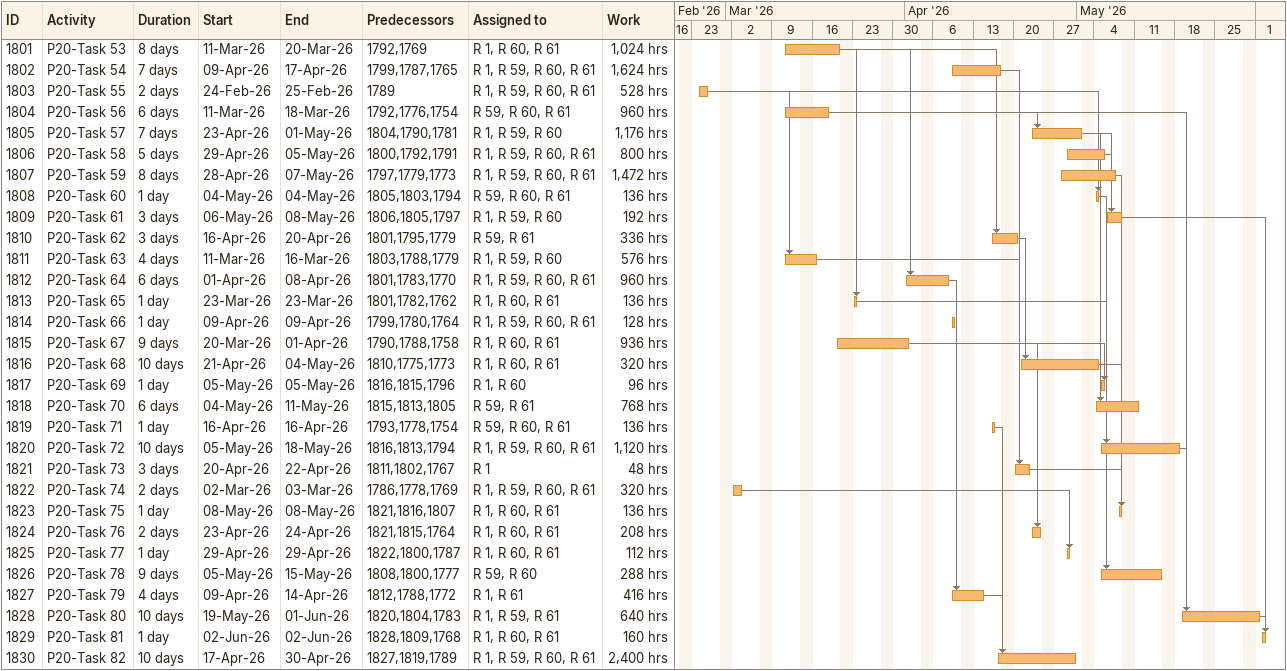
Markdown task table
| ID | Task | Duration | Start | Finish | Predecessors | Resources | Work (h) |
|---|---|---|---|---|---|---|---|
| 1801 | P20-Task 53 | 8d | 2026-03-11 | 2026-03-20 | 1792, 1769 | R 1, R 60, R 61 | 1024 |
| 1802 | P20-Task 54 | 7d | 2026-04-09 | 2026-04-17 | 1799, 1787, 1765 | R 1, R 59, R 60, R 61 | 1624 |
| 1803 | P20-Task 55 | 2d | 2026-02-24 | 2026-02-25 | 1789 | R 1, R 59, R 60, R 61 | 528 |
| 1804 | P20-Task 56 | 6d | 2026-03-11 | 2026-03-18 | 1792, 1776, 1754 | R 59, R 60, R 61 | 960 |
| 1805 | P20-Task 57 | 7d | 2026-04-23 | 2026-05-01 | 1804, 1790, 1781 | R 1, R 59, R 60 | 1176 |
| 1806 | P20-Task 58 | 5d | 2026-04-29 | 2026-05-05 | 1800, 1792, 1791 | R 1, R 59, R 60, R 61 | 800 |
| 1807 | P20-Task 59 | 8d | 2026-04-28 | 2026-05-07 | 1797, 1779, 1773 | R 1, R 59, R 60, R 61 | 1472 |
| 1808 | P20-Task 60 | 1d | 2026-05-04 | 2026-05-04 | 1805, 1803, 1794 | R 59, R 60, R 61 | 136 |
| 1809 | P20-Task 61 | 3d | 2026-05-06 | 2026-05-08 | 1806, 1805, 1797 | R 1, R 59, R 60 | 192 |
| 1810 | P20-Task 62 | 3d | 2026-04-16 | 2026-04-20 | 1801, 1795, 1779 | R 59, R 61 | 336 |
| 1811 | P20-Task 63 | 4d | 2026-03-11 | 2026-03-16 | 1803, 1788, 1779 | R 1, R 59, R 60 | 576 |
| 1812 | P20-Task 64 | 6d | 2026-04-01 | 2026-04-08 | 1801, 1783, 1770 | R 1, R 59, R 60, R 61 | 960 |
| 1813 | P20-Task 65 | 1d | 2026-03-23 | 2026-03-23 | 1801, 1782, 1762 | R 1, R 60, R 61 | 136 |
| 1814 | P20-Task 66 | 1d | 2026-04-09 | 2026-04-09 | 1799, 1780, 1764 | R 1, R 59, R 60, R 61 | 128 |
| 1815 | P20-Task 67 | 9d | 2026-03-20 | 2026-04-01 | 1790, 1788, 1758 | R 1, R 60, R 61 | 936 |
| 1816 | P20-Task 68 | 10d | 2026-04-21 | 2026-05-04 | 1810, 1775, 1773 | R 1, R 60, R 61 | 320 |
| 1817 | P20-Task 69 | 1d | 2026-05-05 | 2026-05-05 | 1816, 1815, 1796 | R 1, R 60 | 96 |
| 1818 | P20-Task 70 | 6d | 2026-05-04 | 2026-05-11 | 1815, 1813, 1805 | R 59, R 61 | 768 |
| 1819 | P20-Task 71 | 1d | 2026-04-16 | 2026-04-16 | 1793, 1778, 1754 | R 59, R 60, R 61 | 136 |
| 1820 | P20-Task 72 | 10d | 2026-05-05 | 2026-05-18 | 1816, 1813, 1794 | R 1, R 59, R 60, R 61 | 1120 |
| 1821 | P20-Task 73 | 3d | 2026-04-20 | 2026-04-22 | 1811, 1802, 1767 | R 1 | 48 |
| 1822 | P20-Task 74 | 2d | 2026-03-02 | 2026-03-03 | 1786, 1778, 1769 | R 1, R 59, R 60, R 61 | 320 |
| 1823 | P20-Task 75 | 1d | 2026-05-08 | 2026-05-08 | 1821, 1816, 1807 | R 1, R 60, R 61 | 136 |
| 1824 | P20-Task 76 | 2d | 2026-04-23 | 2026-04-24 | 1821, 1815, 1764 | R 1, R 60, R 61 | 208 |
| 1825 | P20-Task 77 | 1d | 2026-04-29 | 2026-04-29 | 1822, 1800, 1787 | R 1, R 60, R 61 | 112 |
| 1826 | P20-Task 78 | 9d | 2026-05-05 | 2026-05-15 | 1808, 1800, 1777 | R 59, R 60 | 288 |
| 1827 | P20-Task 79 | 4d | 2026-04-09 | 2026-04-14 | 1812, 1788, 1772 | R 1, R 61 | 416 |
| 1828 | P20-Task 80 | 10d | 2026-05-19 | 2026-06-01 | 1820, 1804, 1783 | R 1, R 59, R 61 | 640 |
| 1829 | P20-Task 81 | 1d | 2026-06-02 | 2026-06-02 | 1828, 1809, 1768 | R 1, R 60, R 61 | 160 |
| 1830 | P20-Task 82 | 10d | 2026-04-17 | 2026-04-30 | 1827, 1819, 1789 | R 1, R 59, R 60, R 61 | 2400 |
